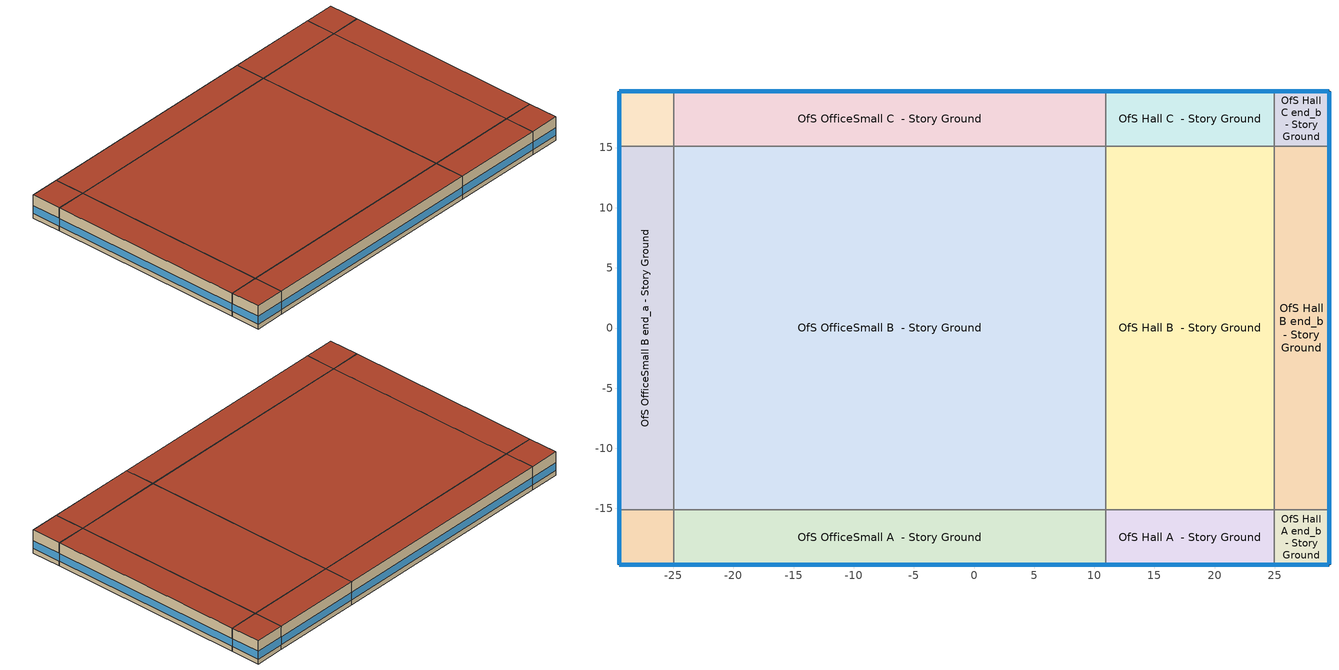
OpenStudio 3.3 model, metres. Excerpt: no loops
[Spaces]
OfS OfficeSmall A end_a - Story Ground
 floor ground: -29.51,-19.67 -29.51,-15.1 -24.94,-15.1 -24.94,-19.67 z0
 wall outside: -29.51,-15.1 -29.51,-19.67 -24.94,-19.67 z0:3.66
 wall to OfS OfficeSmall B end_a - Story Ground: -24.94,-15.1 -29.51,-15.1 z0:3.66
 wall to OfS OfficeSmall A  - Story Ground: -24.94,-19.67 -24.94,-15.1 z0:3.66
 window: -29.49,-19.67 -24.97,-19.67 / -29.51,-15.13 -29.51,-19.65 z0.76:1.98
 roof outside: -24.94,-19.67 -24.94,-15.1 -29.51,-15.1 -29.51,-19.67 z3.66
OfS OfficeSmall B end_a - Story Ground
 floor ground: -29.51,-15.1 -29.51,15.1 -24.94,15.1 -24.94,-15.1 z0
 wall outside: -29.51,15.1 -29.51,-15.1 z0:3.66
 wall to OfS OfficeSmall C end_a - Story Ground: -24.94,15.1 -29.51,15.1 z0:3.66
 wall to OfS OfficeSmall B  - Story Ground: -24.94,-15.1 -24.94,15.1 z0:3.66
 window: -29.51,15.08 -29.51,-15.08 z0.76:1.97
 roof outside: -24.94,-15.1 -24.94,15.1 -29.51,15.1 -29.51,-15.1 z3.66
OfS OfficeSmall C end_a - Story Ground
 floor ground: -29.51,15.1 -29.51,19.67 -24.94,19.67 -24.94,15.1 z0
 wall outside: -24.94,19.67 -29.51,19.67 -29.51,15.1 z0:3.66
 wall to OfS OfficeSmall C  - Story Ground: -24.94,15.1 -24.94,19.67 z0:3.66
 window: -29.51,19.65 -29.51,15.13 / -24.97,19.67 -29.49,19.67 z0.76:1.98
 roof outside: -24.94,15.1 -24.94,19.67 -29.51,19.67 -29.51,15.1 z3.66
OfS OfficeSmall A  - Story Ground
 floor ground: -24.94,-19.67 -24.94,-15.1 10.97,-15.1 10.97,-19.67 z0
 wall outside: -24.94,-19.67 10.97,-19.67 z0:3.66
 wall to OfS OfficeSmall B  - Story Ground: 10.97,-15.1 -24.94,-15.1 z0:3.66
 wall to OfS Hall A  - Story Ground: 10.97,-19.67 10.97,-15.1 z0:3.66
 window: -24.91,-19.67 10.95,-19.67 z0.76:1.97
 roof outside: 10.97,-19.67 10.97,-15.1 -24.94,-15.1 -24.94,-19.67 z3.66
OfS OfficeSmall B  - Story Ground
 floor ground: -24.94,-15.1 -24.94,15.1 10.97,15.1 10.97,-15.1 z0
 wall to OfS OfficeSmall C  - Story Ground: 10.97,15.1 -24.94,15.1 z0:3.66
 wall to OfS Hall B  - Story Ground: 10.97,-15.1 10.97,15.1 z0:3.66
 roof outside: 10.97,-15.1 10.97,15.1 -24.94,15.1 -24.94,-15.1 z3.66
OfS OfficeSmall C  - Story Ground
 floor ground: -24.94,15.1 -24.94,19.67 10.97,19.67 10.97,15.1 z0
 wall outside: 10.97,19.67 -24.94,19.67 z0:3.66
 wall to OfS Hall C  - Story Ground: 10.97,15.1 10.97,19.67 z0:3.66
 window: 10.95,19.67 -24.91,19.67 z0.76:1.97
 roof outside: 10.97,15.1 10.97,19.67 -24.94,19.67 -24.94,15.1 z3.66
OfS Hall A  - Story Ground
 floor ground: 10.97,-19.67 10.97,-15.1 24.94,-15.1 24.94,-19.67 z0
 wall outside: 10.97,-19.67 24.94,-19.67 z0:3.66
 wall to OfS Hall B  - Story Ground: 24.94,-15.1 10.97,-15.1 z0:3.66
 wall to OfS Hall A end_b - Story Ground: 24.94,-19.67 24.94,-15.1 z0:3.66
 window: 11,-19.67 24.91,-19.67 z0.76:1.97
 roof outside: 24.94,-19.67 24.94,-15.1 10.97,-15.1 10.97,-19.67 z3.66
OfS Hall B  - Story Ground
 floor ground: 10.97,-15.1 10.97,15.1 24.94,15.1 24.94,-15.1 z0
 wall to OfS Hall C  - Story Ground: 24.94,15.1 10.97,15.1 z0:3.66
 wall to OfS Hall B end_b - Story Ground: 24.94,-15.1 24.94,15.1 z0:3.66
 roof outside: 24.94,-15.1 24.94,15.1 10.97,15.1 10.97,-15.1 z3.66
OfS Hall C  - Story Ground
 floor ground: 10.97,15.1 10.97,19.67 24.94,19.67 24.94,15.1 z0
 wall outside: 24.94,19.67 10.97,19.67 z0:3.66
 wall to OfS Hall C end_b - Story Ground: 24.94,15.1 24.94,19.67 z0:3.66
 window: 24.91,19.67 11,19.67 z0.76:1.97
 roof outside: 24.94,15.1 24.94,19.67 10.97,19.67 10.97,15.1 z3.66
OfS Hall A end_b - Story Ground
 floor ground: 24.94,-19.67 24.94,-15.1 29.51,-15.1 29.51,-19.67 z0
 wall outside: 24.94,-19.67 29.51,-19.67 29.51,-15.1 z0:3.66
 wall to OfS Hall B end_b - Story Ground: 29.51,-15.1 24.94,-15.1 z0:3.66
 window: 29.51,-19.65 29.51,-15.13 / 24.97,-19.67 29.49,-19.67 z0.76:1.98
 roof outside: 29.51,-19.67 29.51,-15.1 24.94,-15.1 24.94,-19.67 z3.66
OfS Hall B end_b - Story Ground
 floor ground: 24.94,-15.1 24.94,15.1 29.51,15.1 29.51,-15.1 z0
 wall outside: 29.51,-15.1 29.51,15.1 z0:3.66
 wall to OfS Hall C end_b - Story Ground: 29.51,15.1 24.94,15.1 z0:3.66
 window: 29.51,-15.08 29.51,15.08 z0.76:1.97
 roof outside: 29.51,-15.1 29.51,15.1 24.94,15.1 24.94,-15.1 z3.66
OfS Hall C end_b - Story Ground
 floor ground: 24.94,15.1 24.94,19.67 29.51,19.67 29.51,15.1 z0
 wall outside: 29.51,15.1 29.51,19.67 24.94,19.67 z0:3.66
 window: 29.49,19.67 24.97,19.67 / 29.51,15.13 29.51,19.65 z0.76:1.98
 roof outside: 29.51,15.1 29.51,19.67 24.94,19.67 24.94,15.1 z3.66
[Site]
CA_SACRAMENTO-METRO-AP_-_USA: Latitude {deg}=38.7; Longitude {deg}=-121.59; Time Zone {hr}=-8; Elevation {m}=10; Terrain=City
[Site:WaterMainsTemperature]
Calculation Method=Correlation; Annual Average Outdoor Air Temperature {C}=16.575; Maximum Difference In Monthly Average Outdoor Air Temperatures {deltaC}=17
[SizingPeriod:DesignDay] Barometric Pressure {Pa}=101205; Rain Indicator=No; Snow Indicator=No; Day of Month=21; Daylight Saving Time Indicator=No; Humidity Condition Type=Wetbulb; Dry-Bulb Temperature Range Modifier Type=DefaultMultipliers
Name | Maximum Dry-Bulb Temperature {C} | Daily Dry-Bulb Temperature Range {deltaC} | Wind Speed {m/s} | Wind Direction {deg} | Month | Day Type | Wetbulb or DewPoint at Maximum Dry-Bulb {C} | Solar Model Indicator | ASHRAE Clear Sky Optical Depth for Beam Irradiance | ASHRAE Clear Sky Optical Depth for Diffuse Irradiance | Sky Clearness
CA_SACRAMENTO-METRO-AP Ann Clg .4% Condns DB=>MWB 1 | 38 | 18.1 | 2.9 | 180 | 7 | SummerDesignDay | 21.4 | ASHRAETau | 0.329 | 2.453
CA_SACRAMENTO-METRO-AP Ann Clg .4% Condns WB=>MDB 1 | 35.9 | 18.1 | 2.9 | 180 | 7 | SummerDesignDay | 22.9 | ASHRAETau | 0.329 | 2.453
CA_SACRAMENTO-METRO-AP Ann Htg 99.6% Condns DB 1 | -0.9 | 0 | 1.5 | 320 | 12 | WinterDesignDay | -0.9 | ASHRAEClearSky |  |  | 0
[ClimateZones]
Climate Zone Institution Name 1=CEC; Climate Zone Document Name 1=California Climate Zone Descriptions; Climate Zone Document Year 1=1995; Climate Zone Value 1=11
[Building]
DEER 2015|OfS: Default Construction Set=Res DEER 2015 - OfS - CEC T24-CEC11; Standards Building Type=OfS
[Site:GroundTemperature:FCfactorMethod]
January Ground Temperature {C}=17.5; February Ground Temperature {C}=11.1; March Ground Temperature {C}=8.7; April Ground Temperature {C}=6.9; May Ground Temperature {C}=9.8; June Ground Temperature {C}=12.7; July Ground Temperature {C}=13.4; August Ground Temperature {C}=19; September Ground Temperature {C}=26.4; October Ground Temperature {C}=28.9; November Ground Temperature {C}=27.2; December Ground Temperature {C}=24.2
[DefaultConstructionSet]
Res DEER 2015 - OfS - CEC T24-CEC11: Default Exterior Surface Constructions=Default Surface Constructions 1; Default Interior Surface Constructions=Default Surface Constructions 2; Default Ground Contact Surface Constructions=Default Surface Constructions 3; Default Exterior SubSurface Constructions=Default Sub Surface Constructions 1; Default Interior SubSurface Constructions=Default Sub Surface Constructions 2; Interior Partition Construction=Typical Interior Partition
[DefaultSurfaceConstructions]
Name | Floor Construction | Wall Construction | Roof Ceiling Construction
Default Surface Constructions 1 | DEER Uncarpeted 6in Slab Floor | DEER Insulated Wood Framed Exterior Wall R-16.95 | DEER Wood Framed Roof R-25.64
Default Surface Constructions 2 | DEER Carpeted 4in Slab Floor | Typical Interior Wall | DEER Carpeted 4in Slab Floor
Default Surface Constructions 3 | DEER Carpeted 6in Slab Floor | Typical Uninsulated Basement Mass Wall
[Construction]
DEER Uncarpeted 6in Slab Floor: Typical Insulation R-15.45, 6 in. Normalweight Concrete Floor
DEER Insulated Wood Framed Exterior Wall R-16.95: 25mm Stucco, 5/8 in. Gypsum Board, Typical Insulation R-15.45, 5/8 in. Gypsum Board
DEER Wood Framed Roof R-25.64: Roof Membrane, Typical Insulation R-25.13, Metal Roof Surface
DEER Carpeted 4in Slab Floor: Typical Insulation, 4 in. Normalweight Concrete Floor, Typical Carpet Pad
Typical Interior Wall: G01 13mm gypsum board, G01 13mm gypsum board
DEER Carpeted 6in Slab Floor: 6 in. Normalweight Concrete Floor, Typical Carpet Pad
Typical Uninsulated Basement Mass Wall: 8 in. Concrete Block Basement Wall
DEER Metal Framed Window U-0.47 SHGC 0.47: Simple Glazing U-0.78 SHGC 0.47
DEER Metal Framed Window U-0.47 SHGC 0.47 1: Simple Glazing U-0.78 SHGC 0.47 1
Typical Uninsulated Swinging Door: Typical Insulation
U 0.98 SHGC 0.68 Sgl Ref-B-H Clr 6mm: REF B CLEAR HI 6MM
Typical Insulated Metal Door: F08 Metal surface, Typical Insulation
DEER Skylight U-1.11 SHGC 0.46: Simple Glazing U-1.23 SHGC 0.46
Typical Interior Window: Clear 3mm
Typical Interior Door; Typical Interior Partition: G05 25mm wood
InteriorFurnishings 1: Std Wood 6inch 1
[Material:NoMass] Roughness=Smooth; Thermal Absorptance=0.9; Solar Absorptance=0.7
Name | Thermal Resistance {m2-K/W} | Visible Absorptance
Typical Insulation R-15.45 | 2.72095 | 0.7
Typical Insulation R-25.13 | 4.42631 | 0.7
Typical Insulation | 0.0282222 | 0.7
Typical Carpet Pad | 0.21648 | 0.8
[Material] Thermal Absorptance=0.9
Name | Roughness | Thickness {m} | Conductivity {W/m-K} | Density {kg/m3} | Specific Heat {J/kg-K} | Solar Absorptance | Visible Absorptance
6 in. Normalweight Concrete Floor | MediumRough | 0.1524 | 2.31 | 2322 | 832 | 0.7 | 0.7
25mm Stucco | Smooth | 0.0254 | 0.72 | 1856 | 840 | 0.7 | 0.7
5/8 in. Gypsum Board | MediumSmooth | 0.0159 | 0.16 | 800 | 1090 | 0.7 | 0.7
Roof Membrane | VeryRough | 0.0095 | 0.16 | 1121.29 | 1460 | 0.7 | 0.7
Metal Roof Surface; F08 Metal surface | Smooth | 0.0008 | 45.28 | 7824 | 500 | 0.7 | 0.7
4 in. Normalweight Concrete Floor | MediumRough | 0.1016 | 2.31 | 2322 | 832 | 0.7 | 0.7
G01 13mm gypsum board | Smooth | 0.0127 | 0.160031 | 800.001 | 1090.73 | 0.7 | 0.5
8 in. Concrete Block Basement Wall | MediumRough | 0.2032 | 1.326 | 1842 | 912 | 0.7 | 0.7
G05 25mm wood | MediumSmooth | 0.0254 | 0.15 | 608 | 1630 | 0.5 | 0.5
Std Wood 6inch 1 | MediumSmooth | 0.15 | 0.12 | 540 | 1210 | 0.7 | 0.7
[DefaultSubSurfaceConstructions]
Name | Fixed Window Construction | Operable Window Construction | Door Construction | Glass Door Construction | Overhead Door Construction | Skylight Construction | Tubular Daylight Dome Construction | Tubular Daylight Diffuser Construction
Default Sub Surface Constructions 1 | DEER Metal Framed Window U-0.47 SHGC 0.47 | DEER Metal Framed Window U-0.47 SHGC 0.47 1 | Typical Uninsulated Swinging Door | U 0.98 SHGC 0.68 Sgl Ref-B-H Clr 6mm | Typical Insulated Metal Door | DEER Skylight U-1.11 SHGC 0.46 | Typical Interior Window | Typical Interior Window
Default Sub Surface Constructions 2 | Typical Interior Window | Typical Interior Window | Typical Interior Door
[WindowMaterial:SimpleGlazingSystem] Visible Transmittance=0.25
Name | U-Factor {W/m2-K} | Solar Heat Gain Coefficient
Simple Glazing U-0.78 SHGC 0.47; Simple Glazing U-0.78 SHGC 0.47 1 | 4.44427 | 0.47
Simple Glazing U-1.23 SHGC 0.46 | 7 | 0.46
[WindowMaterial:Glazing] Optical Data Type=SpectralAverage; Infrared Transmittance at Normal Incidence=0; Front Side Infrared Hemispherical Emissivity=0.84; Conductivity {W/m-K}=0.9; Dirt Correction Factor for Solar and Visible Transmittance=1; Solar Diffusing=No
Name | Thickness {m} | Solar Transmittance at Normal Incidence | Front Side Solar Reflectance at Normal Incidence | Back Side Solar Reflectance at Normal Incidence | Visible Transmittance at Normal Incidence | Front Side Visible Reflectance at Normal Incidence | Back Side Visible Reflectance at Normal Incidence | Back Side Infrared Hemispherical Emissivity
REF B CLEAR HI 6MM | 0.006 | 0.24 | 0.16 | 0.32 | 0.3 | 0.16 | 0.29 | 0.6
Clear 3mm | 0.003 | 0.837 | 0.075 | 0.075 | 0.898 | 0.081 | 0.081 | 0.84
[SpaceType] Standards Building Type=OfS
Name | Default Schedule Set | Design Specification Outdoor Air Object | Standards Space Type
OfS Hall - DEER 2015 | OfS Hall Schedule Set | OfS Hall Ventilation | Hall
OfS OfficeSmall - DEER 2015 | OfS OfficeSmall Schedule Set | OfS OfficeSmall Ventilation | OfficeSmall
[BuildingStory]
Story Ground: Nominal Z Coordinate {m}=0; Nominal Floor to Floor Height {m}=3.6576
[Space] Building Story=Story Ground
Name | Space Type | Thermal Zone
OfS OfficeSmall A end_a - Story Ground | OfS OfficeSmall - DEER 2015 | Zone OfS OfficeSmall A end_a - Story Ground
OfS OfficeSmall B end_a - Story Ground | OfS OfficeSmall - DEER 2015 | Zone OfS OfficeSmall B end_a - Story Ground
OfS OfficeSmall C end_a - Story Ground | OfS OfficeSmall - DEER 2015 | Zone OfS OfficeSmall C end_a - Story Ground
OfS OfficeSmall A  - Story Ground | OfS OfficeSmall - DEER 2015 | Zone OfS OfficeSmall A  - Story Ground
OfS OfficeSmall B  - Story Ground | OfS OfficeSmall - DEER 2015 | Zone OfS OfficeSmall B  - Story Ground
OfS OfficeSmall C  - Story Ground | OfS OfficeSmall - DEER 2015 | Zone OfS OfficeSmall C  - Story Ground
OfS Hall A  - Story Ground | OfS Hall - DEER 2015 | Zone OfS Hall A  - Story Ground
OfS Hall B  - Story Ground | OfS Hall - DEER 2015 | Zone OfS Hall B  - Story Ground
OfS Hall C  - Story Ground | OfS Hall - DEER 2015 | Zone OfS Hall C  - Story Ground
OfS Hall A end_b - Story Ground | OfS Hall - DEER 2015 | Zone OfS Hall A end_b - Story Ground
OfS Hall B end_b - Story Ground | OfS Hall - DEER 2015 | Zone OfS Hall B end_b - Story Ground
OfS Hall C end_b - Story Ground | OfS Hall - DEER 2015 | Zone OfS Hall C end_b - Story Ground
[ThermalZone] Multiplier=1; Use Ideal Air Loads=No
Name | Thermostat
Zone OfS OfficeSmall A end_a - Story Ground | OfS OfficeSmall - DEER 2015 Thermostat 1
Zone OfS OfficeSmall B end_a - Story Ground | OfS OfficeSmall - DEER 2015 Thermostat 3
Zone OfS OfficeSmall C end_a - Story Ground | OfS OfficeSmall - DEER 2015 Thermostat 5
Zone OfS OfficeSmall A  - Story Ground | OfS OfficeSmall - DEER 2015 Thermostat
Zone OfS OfficeSmall B  - Story Ground | OfS OfficeSmall - DEER 2015 Thermostat 2
Zone OfS OfficeSmall C  - Story Ground | OfS OfficeSmall - DEER 2015 Thermostat 4
Zone OfS Hall A  - Story Ground | OfS Hall - DEER 2015 Thermostat
Zone OfS Hall B  - Story Ground | OfS Hall - DEER 2015 Thermostat 2
Zone OfS Hall C  - Story Ground | OfS Hall - DEER 2015 Thermostat 4
Zone OfS Hall A end_b - Story Ground | OfS Hall - DEER 2015 Thermostat 1
Zone OfS Hall B end_b - Story Ground | OfS Hall - DEER 2015 Thermostat 3
Zone OfS Hall C end_b - Story Ground | OfS Hall - DEER 2015 Thermostat 5
[People:Definition] Number of People Calculation Method=People/Area; Fraction Radiant=0.3
Name | People per Space Floor Area {person/m2}
OfS Hall People Definition | 0.0721182
OfS OfficeSmall People Definition | 0.0473612
[People] Work Efficiency Schedule=Work Efficiency Schedule; Clothing Insulation Schedule=Clothing Schedule; Air Velocity Schedule=Air Velocity Schedule; Multiplier=1
Name | People Definition | Space or SpaceType
OfS Hall People | OfS Hall People Definition | OfS Hall - DEER 2015
OfS OfficeSmall People | OfS OfficeSmall People Definition | OfS OfficeSmall - DEER 2015
[Lights:Definition] Design Level Calculation Method=Watts/Area
Name | Watts per Space Floor Area {W/m2}
OfS Hall Lights Definition | 6.45835
OfS OfficeSmall Lights Definition | 13.9931
[Lights] Fraction Replaceable=0
Name | Lights Definition | Space or SpaceType
OfS Hall Lights | OfS Hall Lights Definition | OfS Hall - DEER 2015
OfS OfficeSmall Lights | OfS OfficeSmall Lights Definition | OfS OfficeSmall - DEER 2015
[ElectricEquipment:Definition] Design Level Calculation Method=Watts/Area; Fraction Latent=0; Fraction Radiant=0.5; Fraction Lost=0
Name | Watts per Space Floor Area {W/m2}
OfS Hall Elec Equip Definition | 2.15278
OfS OfficeSmall Elec Equip Definition | 16.1459
[ElectricEquipment]
Name | Electric Equipment Definition | Space or SpaceType
OfS Hall Elec Equip | OfS Hall Elec Equip Definition | OfS Hall - DEER 2015
OfS OfficeSmall Elec Equip | OfS OfficeSmall Elec Equip Definition | OfS OfficeSmall - DEER 2015
[DesignSpecification:OutdoorAir] Outdoor Air Method=Sum
Name | Outdoor Air Flow per Floor Area {m3/s-m2}
OfS Hall Ventilation | 0.000254
OfS OfficeSmall Ventilation | 0.0004572
[DefaultScheduleSet] Number of People Schedule=D_OfS_All_Occup_Yr; Electric Equipment Schedule=D_OfS_All_Misc_Yr; Infiltration Schedule=D_OfS_All_C_Inf_Yr
Name | People Activity Level Schedule | Lighting Schedule
OfS Hall Schedule Set | DEER Activity 147W/person | D17_OfS_Hall_LF_Yr
OfS OfficeSmall Schedule Set | DEER Activity 132W/person | D17_OfS_OffSm_LF_Yr
[SpaceInfiltration:DesignFlowRate] Schedule=Always On Discrete; Design Flow Rate Calculation Method=Flow/ExteriorArea; Constant Term Coefficient=0; Temperature Term Coefficient=0; Velocity Term Coefficient=0.224; Velocity Squared Term Coefficient=0
Name | Space or SpaceType | Flow per Exterior Surface Area {m3/s-m2}
OfS Hall A  - Story Ground Infiltration | OfS Hall A  - Story Ground | 8.58917e-05
OfS Hall A end_b - Story Ground Infiltration | OfS Hall A end_b - Story Ground | 0.000118927
OfS Hall B end_b - Story Ground Infiltration | OfS Hall B end_b - Story Ground | 8.58917e-05
OfS Hall C  - Story Ground Infiltration | OfS Hall C  - Story Ground | 8.58917e-05
OfS Hall C end_b - Story Ground Infiltration | OfS Hall C end_b - Story Ground | 0.000118927
OfS OfficeSmall A  - Story Ground Infiltration | OfS OfficeSmall A  - Story Ground | 8.58917e-05
OfS OfficeSmall A end_a - Story Ground Infiltration | OfS OfficeSmall A end_a - Story Ground | 0.000118927
OfS OfficeSmall B end_a - Story Ground Infiltration | OfS OfficeSmall B end_a - Story Ground | 8.58917e-05
OfS OfficeSmall C  - Story Ground Infiltration | OfS OfficeSmall C  - Story Ground | 8.58917e-05
OfS OfficeSmall C end_a - Story Ground Infiltration | OfS OfficeSmall C end_a - Story Ground | 0.000118927
[Exterior:Lights:Definition]
Name | Design Level {W}
Parking Areas and Drives Def (W/ft^2) | 0.02
Building Facades Def (W/ft^2) | 0.15
Main Entries Def (W/ft) | 30
Other Doors Def (W/ft) | 20
[Exterior:Lights] Control Option=AstronomicalClock
Name | Exterior Lights Definition | Schedule | Multiplier
Parking Areas and Drives | Parking Areas and Drives Def (W/ft^2) | Schedule Ruleset 2 | 40500
Building Facades | Building Facades Def (W/ft^2) | Schedule Ruleset 1 | 7745.97
Main Entries | Main Entries Def (W/ft) | Schedule Ruleset 2 | 40
Other Doors | Other Doors Def (W/ft) | Schedule Ruleset 2 | 20
[ThermostatSetpoint:DualSetpoint] Heating Setpoint Temperature Schedule=D_OfS_All_HTemp_Yr; Cooling Setpoint Temperature Schedule=D_OfS_All_CTemp_Yr
OfS Hall - DEER 2015 Thermostat; OfS Hall - DEER 2015 Thermostat 1; OfS Hall - DEER 2015 Thermostat 2; OfS Hall - DEER 2015 Thermostat 3; OfS Hall - DEER 2015 Thermostat 4; OfS Hall - DEER 2015 Thermostat 5; OfS OfficeSmall - DEER 2015 Thermostat; OfS OfficeSmall - DEER 2015 Thermostat 1; OfS OfficeSmall - DEER 2015 Thermostat 2; OfS OfficeSmall - DEER 2015 Thermostat 3; OfS OfficeSmall - DEER 2015 Thermostat 4; OfS OfficeSmall - DEER 2015 Thermostat 5
[AvailabilityManager:NightCycle]
Availability Manager Night Cycle 1: Applicability Schedule=Always On Discrete; Control Type=CycleOnAnyZoneFansOnly; Thermostat Tolerance {deltaC}=1.9999; Cycling Run Time Control Type=Thermostat; Cycling Run Time {s}=3600
[InternalMass:Definition]
Internal Mass Definition 2: Construction=InteriorFurnishings 1; Design Level Calculation Method=SurfaceArea/Area; Surface Area per Space Floor Area=2
[InternalMass] Internal Mass Definition=Internal Mass Definition 2; Multiplier=1
Name | Space or SpaceType
OfS Hall B end_b - Story Ground Mass | OfS Hall B end_b - Story Ground
OfS Hall B  - Story Ground Mass | OfS Hall B  - Story Ground
OfS Hall A  - Story Ground Mass | OfS Hall A  - Story Ground
OfS Hall A end_b - Story Ground Mass | OfS Hall A end_b - Story Ground
OfS OfficeSmall B end_a - Story Ground Mass | OfS OfficeSmall B end_a - Story Ground
OfS OfficeSmall A end_a - Story Ground Mass | OfS OfficeSmall A end_a - Story Ground
OfS OfficeSmall C end_a - Story Ground Mass | OfS OfficeSmall C end_a - Story Ground
OfS OfficeSmall A  - Story Ground Mass | OfS OfficeSmall A  - Story Ground
OfS Hall C end_b - Story Ground Mass | OfS Hall C end_b - Story Ground
OfS OfficeSmall B  - Story Ground Mass | OfS OfficeSmall B  - Story Ground
OfS Hall C  - Story Ground Mass | OfS Hall C  - Story Ground
OfS OfficeSmall C  - Story Ground Mass | OfS OfficeSmall C  - Story Ground
[Schedule:Ruleset]
Name | Default Day Schedule | Summer Design Day Schedule | Winter Design Day Schedule
Clothing Schedule | Clothing Schedule Default Winter Clothes
Air Velocity Schedule | Air Velocity Schedule Default
Work Efficiency Schedule | Work Efficiency Schedule Default
D_OfS_All_Occup_Yr | D_OfS_All_Occup_Yr Default | D_OfS_All_Occup_Yr Summer Design Day | D_OfS_All_Occup_Yr Winter Design Day
DEER Activity 147W/person | DEER Activity 147W/person Default | DEER Activity 147W/person Summer Design Day | DEER Activity 147W/person Winter Design Day
D17_OfS_Hall_LF_Yr | D17_OfS_Hall_LF_Yr Default | D17_OfS_Hall_LF_Yr Summer Design Day | D17_OfS_Hall_LF_Yr Winter Design Day
D_OfS_All_Misc_Yr | D_OfS_All_Misc_Yr Default | D_OfS_All_Misc_Yr Summer Design Day | D_OfS_All_Misc_Yr Winter Design Day
D_OfS_All_C_Inf_Yr | D_OfS_All_C_Inf_Yr Default | D_OfS_All_C_Inf_Yr Summer Design Day | D_OfS_All_C_Inf_Yr Winter Design Day
DEER Activity 132W/person | DEER Activity 132W/person Default | DEER Activity 132W/person Summer Design Day | DEER Activity 132W/person Winter Design Day
D17_OfS_OffSm_LF_Yr | D17_OfS_OffSm_LF_Yr Default | D17_OfS_OffSm_LF_Yr Summer Design Day | D17_OfS_OffSm_LF_Yr Winter Design Day
Schedule Ruleset 1 | Schedule Day 15
Schedule Ruleset 2 | Schedule Day 16
D_OfS_All_HTemp_Yr | D_OfS_All_HTemp_Yr Default | D_OfS_All_HTemp_Yr Summer Design Day | D_OfS_All_HTemp_Yr Winter Design Day
D_OfS_All_CTemp_Yr | D_OfS_All_CTemp_Yr Default | D_OfS_All_CTemp_Yr Summer Design Day | D_OfS_All_CTemp_Yr Winter Design Day
[Schedule:Day]
Clothing Schedule Default Winter Clothes; D_OfS_All_Occup_Yr Summer Design Day; D17_OfS_Hall_LF_Yr Summer Design Day; D_OfS_All_Misc_Yr Summer Design Day; D_OfS_All_C_Inf_Yr Sun Day; D17_OfS_OffSm_LF_Yr Summer Design Day: 24, 0, 1
Clothing Schedule Summer Clothes: 24, 0, 0.5
Air Velocity Schedule Default; D_OfS_All_Misc_Yr Sun Day: 24, 0, 0.2
Work Efficiency Schedule Default; D_OfS_All_Occup_Yr Sun Day; D_OfS_All_Occup_Yr Winter Design Day; D17_OfS_Hall_LF_Yr Winter Design Day; D_OfS_All_Misc_Yr Winter Design Day; D17_OfS_OffSm_LF_Yr Winter Design Day: 24, 0, 0
D_OfS_All_Occup_Yr Default; D_OfS_All_Occup_Yr Default|Wkdy Day: 7, 0, 0, 8, 0, 0.3, 11, 0, 1, 12, 0, 0.8, 13, 0, 0.4, 14, 0, 0.8, 17, 0, 1, 18, 0, 0.1, 24, 0, 0
D_OfS_All_Occup_Yr Sat Day: 7, 0, 0, 8, 0, 0.09, 12, 0, 0.2, 13, 0, 0.1, 17, 0, 0.2, 24, 0, 0
DEER Activity 147W/person Default; DEER Activity 147W/person Winter Design Day; DEER Activity 147W/person Summer Design Day: 24, 0, 147
D17_OfS_Hall_LF_Yr Default; D17_OfS_Hall_LF_Yr Default|Wkdy Day; D17_OfS_OffSm_LF_Yr Default; D17_OfS_OffSm_LF_Yr Default|Wkdy Day: 4, 0, 0.055, 5, 0, 0.11, 6, 0, 0.16, 7, 0, 0.26, 8, 0, 0.5, 9, 0, 0.67, 15, 0, 0.74, 16, 0, 0.7, 17, 0, 0.64, 18, 0, 0.5, 19, 0, 0.31, 20, 0, 0.22, 21, 0, 0.18, 22, 0, 0.14, 24, 0, 0.1
D17_OfS_Hall_LF_Yr Wknd Day; D17_OfS_OffSm_LF_Yr Wknd Day: 7, 0, 0.05, 8, 0, 0.2167, 17, 0, 0.32, 24, 0, 0.05
D_OfS_All_Misc_Yr Default; D_OfS_All_Misc_Yr Default|Wkdy Day: 7, 0, 0.2, 8, 0, 0.6, 10, 0, 0.9, 12, 0, 0.95, 14, 0, 0.8, 17, 0, 0.9, 18, 0, 0.7, 19, 0, 0.4, 24, 0, 0.2
D_OfS_All_Misc_Yr Sat Day: 7, 0, 0.2, 8, 0, 0.3, 12, 0, 0.5, 13, 0, 0.4, 17, 0, 0.5, 24, 0, 0.2
D_OfS_All_C_Inf_Yr Default; D_OfS_All_C_Inf_Yr Default|Wkdy Day; D_OfS_All_C_Inf_Yr Sat Day; D_OfS_All_C_Inf_Yr Summer Design Day; D_OfS_All_C_Inf_Yr Winter Design Day: 7, 0, 1, 18, 0, 0.5, 24, 0, 1
DEER Activity 132W/person Default; DEER Activity 132W/person Winter Design Day; DEER Activity 132W/person Summer Design Day: 24, 0, 132
Schedule Day 15: 6, 0, 0, 24, 0, 1
Schedule Day 16: 6, 0, 0.7, 24, 0, 1
D_OfS_All_HTemp_Yr Default; D_OfS_All_HTemp_Yr Default|Wkdy Day; D_OfS_All_HTemp_Yr Sat Day; D_OfS_All_HTemp_Yr Summer Design Day; D_OfS_All_HTemp_Yr Winter Design Day: 7, 0, 17.8, 18, 0, 21.1, 24, 0, 17.8
D_OfS_All_HTemp_Yr Sun Day: 24, 0, 17.8
D_OfS_All_CTemp_Yr Default; D_OfS_All_CTemp_Yr Default|Wkdy Day; D_OfS_All_CTemp_Yr Sat Day; D_OfS_All_CTemp_Yr Summer Design Day; D_OfS_All_CTemp_Yr Winter Design Day: 7, 0, 27.8, 18, 0, 24.4, 24, 0, 27.8
D_OfS_All_CTemp_Yr Sun Day: 24, 0, 27.8
[Schedule:Rule] Date Specification Type=DateRange; Start Day=1
Name | Schedule Ruleset | Rule Order | Day Schedule | Start Month | End Month | End Day | Apply Monday | Apply Tuesday | Apply Wednesday | Apply Thursday | Apply Friday | Apply Saturday | Apply Sunday
Schedule Rule 1 | Clothing Schedule | 0 | Clothing Schedule Summer Clothes | 5 | 9 | 30
Schedule Rule 2 | D_OfS_All_Occup_Yr | 2 | D_OfS_All_Occup_Yr Default|Wkdy Day | 1 | 12 | 31 | Yes | Yes | Yes | Yes | Yes
Schedule Rule 3 | D_OfS_All_Occup_Yr | 1 | D_OfS_All_Occup_Yr Sat Day | 1 | 12 | 31 |  |  |  |  |  | Yes
Schedule Rule 4 | D_OfS_All_Occup_Yr | 0 | D_OfS_All_Occup_Yr Sun Day | 1 | 12 | 31 |  |  |  |  |  |  | Yes
Schedule Rule 5 | D17_OfS_Hall_LF_Yr | 1 | D17_OfS_Hall_LF_Yr Default|Wkdy Day | 1 | 12 | 31 | Yes | Yes | Yes | Yes | Yes
Schedule Rule 6 | D17_OfS_Hall_LF_Yr | 0 | D17_OfS_Hall_LF_Yr Wknd Day | 1 | 12 | 31 |  |  |  |  |  | Yes | Yes
Schedule Rule 7 | D_OfS_All_Misc_Yr | 2 | D_OfS_All_Misc_Yr Default|Wkdy Day | 1 | 12 | 31 | Yes | Yes | Yes | Yes | Yes
Schedule Rule 8 | D_OfS_All_Misc_Yr | 1 | D_OfS_All_Misc_Yr Sat Day | 1 | 12 | 31 |  |  |  |  |  | Yes
Schedule Rule 9 | D_OfS_All_Misc_Yr | 0 | D_OfS_All_Misc_Yr Sun Day | 1 | 12 | 31 |  |  |  |  |  |  | Yes
Schedule Rule 10 | D_OfS_All_C_Inf_Yr | 2 | D_OfS_All_C_Inf_Yr Default|Wkdy Day | 1 | 12 | 31 | Yes | Yes | Yes | Yes | Yes
Schedule Rule 11 | D_OfS_All_C_Inf_Yr | 1 | D_OfS_All_C_Inf_Yr Sat Day | 1 | 12 | 31 |  |  |  |  |  | Yes
Schedule Rule 12 | D_OfS_All_C_Inf_Yr | 0 | D_OfS_All_C_Inf_Yr Sun Day | 1 | 12 | 31 |  |  |  |  |  |  | Yes
Schedule Rule 13 | D17_OfS_OffSm_LF_Yr | 1 | D17_OfS_OffSm_LF_Yr Default|Wkdy Day | 1 | 12 | 31 | Yes | Yes | Yes | Yes | Yes
Schedule Rule 14 | D17_OfS_OffSm_LF_Yr | 0 | D17_OfS_OffSm_LF_Yr Wknd Day | 1 | 12 | 31 |  |  |  |  |  | Yes | Yes
Schedule Rule 18 | D_OfS_All_HTemp_Yr | 2 | D_OfS_All_HTemp_Yr Default|Wkdy Day | 1 | 12 | 31 | Yes | Yes | Yes | Yes | Yes
Schedule Rule 19 | D_OfS_All_HTemp_Yr | 1 | D_OfS_All_HTemp_Yr Sat Day | 1 | 12 | 31 |  |  |  |  |  | Yes
Schedule Rule 20 | D_OfS_All_HTemp_Yr | 0 | D_OfS_All_HTemp_Yr Sun Day | 1 | 12 | 31 |  |  |  |  |  |  | Yes
Schedule Rule 21 | D_OfS_All_CTemp_Yr | 2 | D_OfS_All_CTemp_Yr Default|Wkdy Day | 1 | 12 | 31 | Yes | Yes | Yes | Yes | Yes
Schedule Rule 22 | D_OfS_All_CTemp_Yr | 1 | D_OfS_All_CTemp_Yr Sat Day | 1 | 12 | 31 |  |  |  |  |  | Yes
Schedule Rule 23 | D_OfS_All_CTemp_Yr | 0 | D_OfS_All_CTemp_Yr Sun Day | 1 | 12 | 31 |  |  |  |  |  |  | Yes
[Schedule:Constant]
Always On Discrete: Value=1
